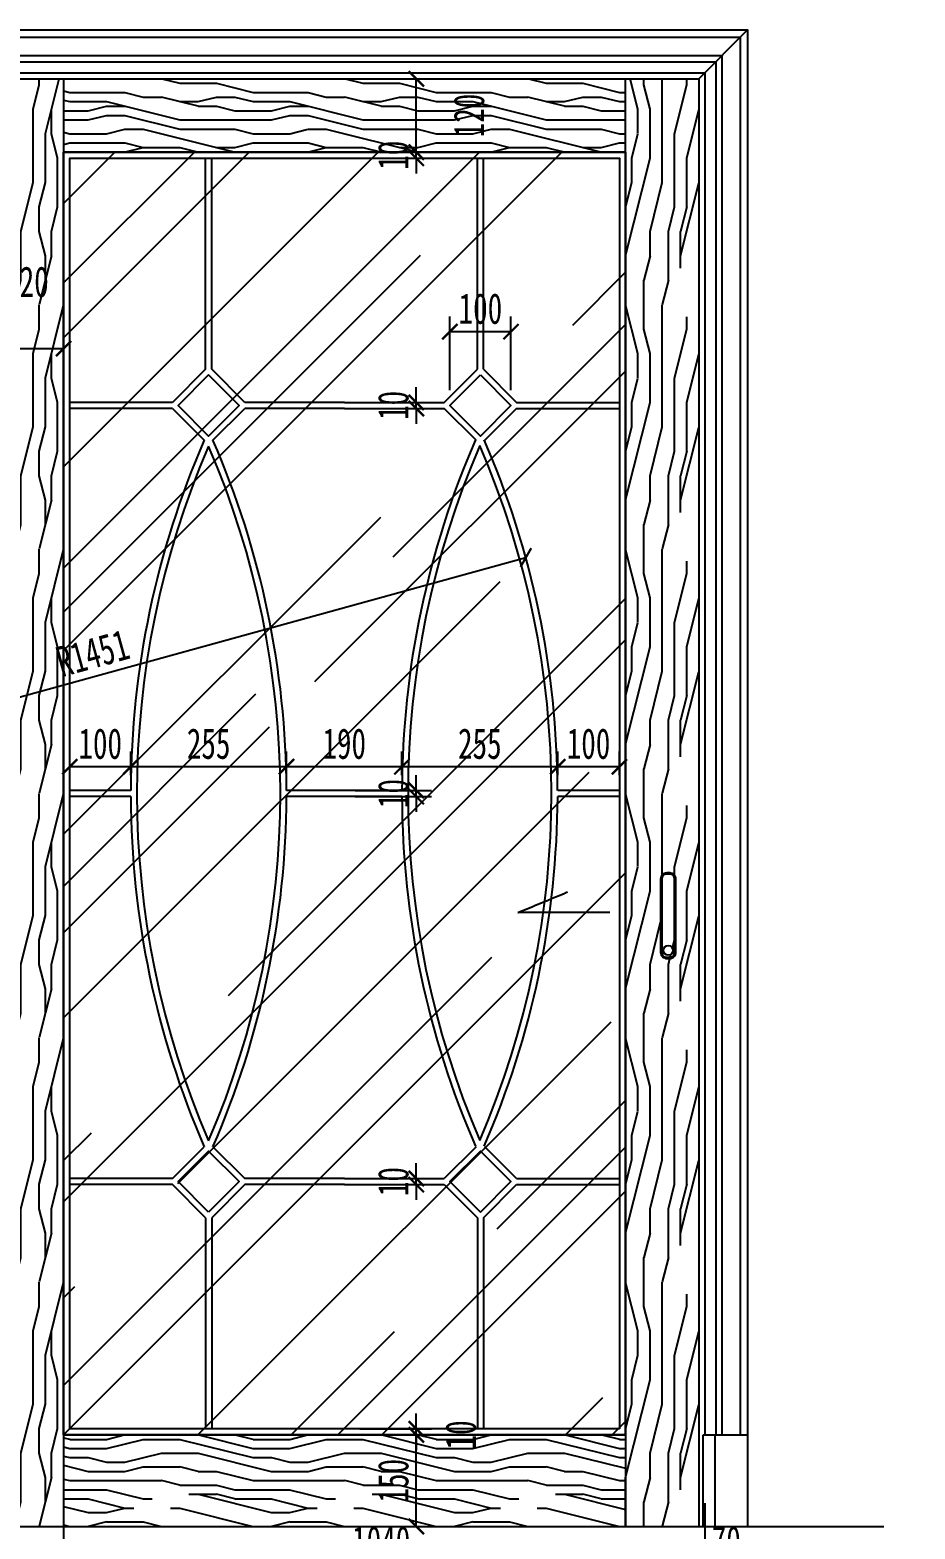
# Model space of a CAD drawing. Header units: millimetres. Extents: x 51249 to 2766742, y -599687 to -1280.
# Drawn here: x 71261 to 72710, y -122018 to -119564 of the extents above; entities that cross this region are included whole.
import ezdxf

# ---------------------------------------------------------------- set-up
doc = ezdxf.new("R2010")
doc.units = ezdxf.units.MM
doc.header["$LTSCALE"] = 10
doc.header["$PDMODE"] = 3
doc.linetypes.add('ACAD_ISO02W100', pattern=[15, 12, -3])
for name, color, linetype in [('A-DOOR', 4, 'Continuous'), ('BZ1', 7, 'Continuous'), ('D-Detail(节点图层)', 134, 'Continuous'), ('D-造型细线', 146, 'Continuous'), ('E-立面造型线', 3, 'Continuous'), ('E-顶面轮廓线', 4, 'Continuous'), ('W-尺寸', 5, 'Continuous')]:
    doc.layers.add(name, color=color, linetype=linetype)
doc.styles.add('DIM', font='SimSun.ttf', dxfattribs={"width": 0.7})
doc.dimstyles.new('25', dxfattribs={"dimscale": 25, "dimtxt": 2, "dimasz": 1, "dimexe": 1, "dimexo": 1, "dimgap": 0.5, "dimtad": 1, "dimdec": 0, "dimzin": 0, "dimdsep": 46, "dimtxsty": 'DIM', "dimblk": 'ARCHTICK', "dimcen": 0, "dimclrd": 5, "dimclre": 5, "dimclrt": 35, "dimadec": 0, "dimazin": 0, "dimtfac": 0.5, "dimtdec": 0, "dimtix": 1, "dimtmove": 2, "dimatfit": 2, "dimldrblk": 'A', "dimfxl": 0, "dimtolj": 1, "dimtzin": 0, "dimlwd": -1, "dimlwe": -1, "dimarcsym": 0})

# ---------------------------------------------------------------- blocks, each defined once
blk = doc.blocks.new('SDFDGGH')
at = {"layer": 'D-造型细线', "color": 44, "ltscale": 0.15}
for p, q in [((155627.1, -117140.3, 0), (155627.1, -116794.8, 0)), ((155637.1, -117140.3, 0), (155637.1, -116794.8, 0)), ((156072.1, -117140.3, 0), (156072.1, -116794.8, 0)), ((156082.1, -117140.3, 0), (156082.1, -116794.8, 0)), ((155572.9, -117194.5, 0), (155404.6, -117194.5, 0)), ((155572.9, -117204.5, 0), (155404.6, -117204.5, 0)), ((155854.6, -117194.5, 0), (155691.2, -117194.5, 0)), ((155854.6, -117204.5, 0), (155691.2, -117204.5, 0)), ((155854.6, -117194.5, 0), (156017.9, -117194.5, 0)), ((155854.6, -117204.5, 0), (156017.9, -117204.5, 0)), ((156136.2, -117194.5, 0), (156304.6, -117194.5, 0)), ((156136.2, -117204.5, 0), (156304.6, -117204.5, 0)), ((155504.6, -117829.8, 0), (155404.6, -117829.8, 0)), ((155504.6, -117839.8, 0), (155404.6, -117839.8, 0)), ((155948.6, -117829.8, 0), (155759.5, -117829.8, 0)), ((155948.6, -117839.8, 0), (155759.5, -117839.8, 0)), ((156304.6, -117829.8, 0), (156203.6, -117829.8, 0)), ((156304.6, -117839.8, 0), (156203.6, -117839.8, 0)), ((155572.9, -118465.1, 0), (155404.6, -118465.1, 0)), ((155572.9, -118475.1, 0), (155404.6, -118475.1, 0)), ((155854.6, -118465.1, 0), (155691.2, -118465.1, 0)), ((155854.6, -118475.1, 0), (155691.2, -118475.1, 0)), ((155854.6, -118465.1, 0), (156017.9, -118465.1, 0)), ((155854.6, -118475.1, 0), (156017.9, -118475.1, 0)), ((156136.2, -118465.1, 0), (156304.6, -118465.1, 0)), ((156136.2, -118475.1, 0), (156304.6, -118475.1, 0)), ((155627.1, -118529.3, 0), (155627.1, -118872.3, 0)), ((155637.1, -118529.3, 0), (155637.1, -118874.8, 0)), ((156072.1, -118529.3, 0), (156072.1, -118874.8, 0)), ((156082.1, -118529.3, 0), (156082.1, -118874.8, 0))]:
    blk.add_line(p, q, dxfattribs=at)
at = {"layer": 'D-造型细线', "color": 44, "ltscale": 0.15, "elevation": 0}
for points in [[(155627.1, -117140.3), (155572.9, -117194.5)], [(155632.1, -117149.5), (155582.1, -117199.5), (155632.1, -117249.5), (155682.1, -117199.5), (155632.1, -117149.5)], [(155691.2, -117194.5), (155637.1, -117140.3)], [(156017.9, -117194.5), (156072.1, -117140.3)], [(156077.1, -117149.5), (156127.1, -117199.5), (156077.1, -117249.5), (156027.1, -117199.5), (156077.1, -117149.5)], [(156082.1, -117140.3), (156136.2, -117194.5)], [(155572.9, -117204.5), (155624.9, -117256.5)], [(155639.2, -117256.5), (155691.2, -117204.5)], [(156069.9, -117256.5), (156017.9, -117204.5)], [(156136.2, -117204.5), (156084.2, -117256.5)], [(155572.9, -118465.1), (155624.9, -118413.1)], [(155632.1, -118520.1), (155582.1, -118470.1), (155632.1, -118420.1), (155682.1, -118470.1), (155632.1, -118520.1)], [(155639.2, -118413.1), (155691.2, -118465.1)], [(156069.9, -118413.1), (156017.9, -118465.1)], [(156077.1, -118520.1), (156127.1, -118470.1), (156077.1, -118420.1), (156027.1, -118470.1), (156077.1, -118520.1)], [(156136.2, -118465.1), (156084.2, -118413.1)], [(155627.1, -118529.3), (155572.9, -118475.1)], [(155691.2, -118475.1), (155637.1, -118529.3)], [(156017.9, -118475.1), (156072.1, -118529.3)], [(156082.1, -118529.3), (156136.2, -118475.1)]]:
    blk.add_lwpolyline(points, dxfattribs=at)
at = {"layer": 'D-造型细线', "color": 44, "ltscale": 0.15}
for centre, radius, start, end in [((156954.6, -117834.9, 0), 1450.1, 156.4901, 179.7973), ((154309.5, -117834.9, 0), 1450.1, 0.2027, 23.5099), ((157399.2, -117834.1, 0), 1450.6, 156.4947, 179.8312), ((154752.9, -117834.1, 0), 1450.6, 0.1688, 23.5053), ((156950.3, -117834.8, 0), 1435.7, 156.6587, 203.3413), ((154313.8, -117834.8, 0), 1435.7, 336.6587, 23.3413), ((157394.3, -117833.8, 0), 1435.7, 156.6587, 203.3413), ((154757.8, -117833.8, 0), 1435.7, 336.6587, 23.3413), ((156954.6, -117834.7, 0), 1450.1, 180.2027, 203.5099), ((154309.5, -117834.7, 0), 1450.1, 336.4901, 359.7973), ((157398.1, -117833.8, 0), 1449.5, 180.2366, 203.5145), ((154754.1, -117833.8, 0), 1449.5, 336.4855, 359.7634)]:
    blk.add_arc(centre, radius, start, end, dxfattribs=at)
at = {"layer": 'E-立面造型线', "color": 44, "elevation": 0}
for points in [[(156314.6, -118884.8), (155394.6, -118884.8), (155394.6, -116784.8), (156314.6, -116784.8)], [(156304.6, -118874.8), (155404.6, -118874.8), (155404.6, -116794.8), (156304.6, -116794.8)]]:
    blk.add_lwpolyline(points, close=True, dxfattribs=at)
blk = doc.blocks.new('_ArchTick')
at = {"color": 0, "linetype": 'ByBlock', "const_width": 0.15}
blk.add_lwpolyline([(-0.5, -0.5), (0.5, 0.5)], dxfattribs=at)
blk = doc.blocks.new('*D744')
at = {"layer": 'Defpoints', "color": 0, "ltscale": 0.15}
for p in [(71736, -121863.9), (71893.2, -121863.9), (71736, -122013.9)]:
    blk.add_point(p, dxfattribs=at)
at = {"layer": 'W-尺寸', "color": 5, "ltscale": 0.15}
for p, q in [((71793.2, -121863.9), (71918.2, -121863.9)), ((71893.2, -122013.9), (71893.2, -121863.9)), ((71793.2, -122013.9), (71918.2, -122013.9))]:
    blk.add_line(p, q, dxfattribs=at)
at = {"layer": 'W-尺寸', "color": 5, "ltscale": 0.15, "xscale": 25, "yscale": 25, "zscale": 25}
for p, rotation in [((71893.2, -121863.9), 90), ((71893.2, -122013.9), 270)]:
    blk.add_blockref('_ArchTick', p, dxfattribs=dict(at, rotation=rotation))
at = {"layer": 'W-尺寸', "color": 35, "ltscale": 0.15, "insert": (71855.7, -121938.9), "char_height": 50, "attachment_point": 5, "rotation": 90, "style": 'DIM'}
blk.add_mtext('\\A1;150', dxfattribs=at)
blk = doc.blocks.new('A')
for p, q in [((-1.435, 1.148), (-1.09, 1.437)), ((-1.435, 1.148), (-0.369, 0)), ((-1.09, 1.437), (0, 0)), ((-0.369, 0), (-2.127, 0)), ((-1.435, -1.148), (-0.369, 0)), ((-1.09, -1.437), (0, 0)), ((-1.435, -1.148), (-1.09, -1.437))]:
    blk.add_line(p, q)
for points in [[(-1.435, 1.148), (-1.09, 1.437), (-0.369, 0), (0, 0)], [(-1.435, -1.148), (-1.09, -1.437), (-0.369, 0), (0, 0)]]:
    blk.add_solid(points)
blk = doc.blocks.new('*D745')
at = {"layer": 'Defpoints', "color": 0, "ltscale": 0.15}
for p in [(71736, -121863.9), (71775.7, -121853.9), (71893.2, -121853.9)]:
    blk.add_point(p, dxfattribs=at)
at = {"layer": 'W-尺寸', "color": 5, "ltscale": 0.15}
for p, q in [((71893.2, -121853.9), (71893.2, -121828.9)), ((71793.2, -121863.9), (71918.2, -121863.9)), ((71800.7, -121853.9), (71918.2, -121853.9)), ((71893.2, -121863.9), (71893.2, -121853.9)), ((71893.2, -121863.9), (71893.2, -121888.9))]:
    blk.add_line(p, q, dxfattribs=at)
at = {"layer": 'W-尺寸', "color": 5, "ltscale": 0.15, "xscale": 25, "yscale": 25, "zscale": 25}
for p, rotation in [((71893.2, -121853.9), 270), ((71893.2, -121863.9), 90)]:
    blk.add_blockref('_ArchTick', p, dxfattribs=dict(at, rotation=rotation))
at = {"layer": 'W-尺寸', "color": 35, "ltscale": 0.15, "insert": (71966.2, -121863.9), "char_height": 50, "attachment_point": 5, "rotation": 90, "style": 'DIM'}
blk.add_mtext('\\A1;10', dxfattribs=at)
blk = doc.blocks.new('*D746')
at = {"layer": 'Defpoints', "color": 0, "ltscale": 0.15}
for p in [(71718.8, -121454.2), (71723.2, -121444.2), (71893.2, -121444.2)]:
    blk.add_point(p, dxfattribs=at)
at = {"layer": 'W-尺寸', "color": 5, "ltscale": 0.15}
for p, q in [((71893.2, -121444.2), (71893.2, -121419.2)), ((71793.2, -121444.2), (71918.2, -121444.2)), ((71793.2, -121454.2), (71918.2, -121454.2)), ((71893.2, -121454.2), (71893.2, -121444.2)), ((71893.2, -121454.2), (71893.2, -121479.2))]:
    blk.add_line(p, q, dxfattribs=at)
at = {"layer": 'W-尺寸', "color": 5, "ltscale": 0.15, "xscale": 25, "yscale": 25, "zscale": 25}
for p, rotation in [((71893.2, -121444.2), 270), ((71893.2, -121454.2), 90)]:
    blk.add_blockref('_ArchTick', p, dxfattribs=dict(at, rotation=rotation))
at = {"layer": 'W-尺寸', "color": 35, "ltscale": 0.15, "insert": (71855.7, -121449.2), "char_height": 50, "attachment_point": 5, "rotation": 90, "style": 'DIM'}
blk.add_mtext('\\A1;10', dxfattribs=at)
blk = doc.blocks.new('*D747')
at = {"layer": 'Defpoints', "color": 0, "ltscale": 0.15}
for p in [(71726.4, -120808.9), (71893.2, -120808.9), (71740.5, -120818.9)]:
    blk.add_point(p, dxfattribs=at)
at = {"layer": 'W-尺寸', "color": 5, "ltscale": 0.15}
for p, q in [((71893.2, -120808.9), (71893.2, -120783.9)), ((71793.2, -120808.9), (71918.2, -120808.9)), ((71893.2, -120818.9), (71893.2, -120808.9)), ((71793.2, -120818.9), (71918.2, -120818.9)), ((71893.2, -120818.9), (71893.2, -120843.9))]:
    blk.add_line(p, q, dxfattribs=at)
at = {"layer": 'W-尺寸', "color": 5, "ltscale": 0.15, "xscale": 25, "yscale": 25, "zscale": 25}
for p, rotation in [((71893.2, -120808.9), 270), ((71893.2, -120818.9), 90)]:
    blk.add_blockref('_ArchTick', p, dxfattribs=dict(at, rotation=rotation))
at = {"layer": 'W-尺寸', "color": 35, "ltscale": 0.15, "insert": (71855.7, -120813.9), "char_height": 50, "attachment_point": 5, "rotation": 90, "style": 'DIM'}
blk.add_mtext('\\A1;10', dxfattribs=at)
blk = doc.blocks.new('*D748')
at = {"layer": 'Defpoints', "color": 0, "ltscale": 0.15}
for p in [(71775.7, -120173.5), (71893.2, -120173.5), (71775.7, -120183.5)]:
    blk.add_point(p, dxfattribs=at)
at = {"layer": 'W-尺寸', "color": 5, "ltscale": 0.15}
for p, q in [((71893.2, -120173.5), (71893.2, -120148.5)), ((71800.7, -120173.5), (71918.2, -120173.5)), ((71893.2, -120183.5), (71893.2, -120173.5)), ((71800.7, -120183.5), (71918.2, -120183.5)), ((71893.2, -120183.5), (71893.2, -120208.5))]:
    blk.add_line(p, q, dxfattribs=at)
at = {"layer": 'W-尺寸', "color": 5, "ltscale": 0.15, "xscale": 25, "yscale": 25, "zscale": 25}
for p, rotation in [((71893.2, -120173.5), 270), ((71893.2, -120183.5), 90)]:
    blk.add_blockref('_ArchTick', p, dxfattribs=dict(at, rotation=rotation))
at = {"layer": 'W-尺寸', "color": 35, "ltscale": 0.15, "insert": (71855.7, -120178.5), "char_height": 50, "attachment_point": 5, "rotation": 90, "style": 'DIM'}
blk.add_mtext('\\A1;10', dxfattribs=at)
blk = doc.blocks.new('*D749')
at = {"layer": 'Defpoints', "color": 0, "ltscale": 0.15}
for p in [(71775.7, -119763.9), (71775.7, -119773.9), (71893.2, -119763.9)]:
    blk.add_point(p, dxfattribs=at)
at = {"layer": 'W-尺寸', "color": 5, "ltscale": 0.15}
for p, q in [((71893.2, -119763.9), (71893.2, -119738.9)), ((71800.7, -119763.9), (71918.2, -119763.9)), ((71800.7, -119773.9), (71918.2, -119773.9)), ((71893.2, -119773.9), (71893.2, -119763.9)), ((71893.2, -119773.9), (71893.2, -119798.9))]:
    blk.add_line(p, q, dxfattribs=at)
at = {"layer": 'W-尺寸', "color": 5, "ltscale": 0.15, "xscale": 25, "yscale": 25, "zscale": 25}
for p, rotation in [((71893.2, -119763.9), 270), ((71893.2, -119773.9), 90)]:
    blk.add_blockref('_ArchTick', p, dxfattribs=dict(at, rotation=rotation))
at = {"layer": 'W-尺寸', "color": 35, "ltscale": 0.15, "insert": (71855.7, -119768.9), "char_height": 50, "attachment_point": 5, "rotation": 90, "style": 'DIM'}
blk.add_mtext('\\A1;10', dxfattribs=at)
blk = doc.blocks.new('*D750')
at = {"layer": 'Defpoints', "color": 0, "ltscale": 0.15}
for p in [(71781.6, -119643.9), (71893.2, -119643.9), (71771, -119763.9)]:
    blk.add_point(p, dxfattribs=at)
at = {"layer": 'W-尺寸', "color": 5, "ltscale": 0.15}
for p, q in [((71806.6, -119643.9), (71918.2, -119643.9)), ((71893.2, -119763.9), (71893.2, -119643.9)), ((71796, -119763.9), (71918.2, -119763.9))]:
    blk.add_line(p, q, dxfattribs=at)
at = {"layer": 'W-尺寸', "color": 5, "ltscale": 0.15, "xscale": 25, "yscale": 25, "zscale": 25}
for p, rotation in [((71893.2, -119643.9), 90), ((71893.2, -119763.9), 270)]:
    blk.add_blockref('_ArchTick', p, dxfattribs=dict(at, rotation=rotation))
at = {"layer": 'W-尺寸', "color": 35, "ltscale": 0.15, "insert": (71979.7, -119703.9), "char_height": 50, "attachment_point": 5, "rotation": 90, "style": 'DIM'}
blk.add_mtext('\\A1;120', dxfattribs=at)
blk = doc.blocks.new('*D751')
at = {"layer": 'Defpoints', "color": 0, "ltscale": 0.15}
for p in [(71948.2, -120057.8), (71948.2, -120178.5), (72048.2, -120178.5)]:
    blk.add_point(p, dxfattribs=at)
at = {"layer": 'W-尺寸', "color": 5, "ltscale": 0.15}
for p, q in [((71948.2, -120153.5), (71948.2, -120032.8)), ((72048.2, -120153.5), (72048.2, -120032.8)), ((72048.2, -120057.8), (71948.2, -120057.8))]:
    blk.add_line(p, q, dxfattribs=at)
at = {"layer": 'W-尺寸', "color": 5, "ltscale": 0.15, "xscale": 25, "yscale": 25, "zscale": 25, "rotation": 180}
blk.add_blockref('_ArchTick', (71948.2, -120057.8), dxfattribs=at)
at = {"layer": 'W-尺寸', "color": 5, "ltscale": 0.15, "xscale": 25, "yscale": 25, "zscale": 25}
blk.add_blockref('_ArchTick', (72048.2, -120057.8), dxfattribs=at)
at = {"layer": 'W-尺寸', "color": 35, "ltscale": 0.15, "insert": (71998.2, -120020.3), "char_height": 50, "attachment_point": 5, "style": 'DIM'}
blk.add_mtext('\\A1;100', dxfattribs=at)
blk = doc.blocks.new('*D752')
at = {"layer": 'Defpoints', "color": 0, "ltscale": 0.15}
for p in [(72072.6, -120427.6), (70674.1, -120813.1)]:
    blk.add_point(p, dxfattribs=at)
at = {"layer": 'W-尺寸', "color": 5, "ltscale": 0.15}
blk.add_line((70674.1, -120813.1), (72072.6, -120427.6), dxfattribs=at)
at = {"layer": 'W-尺寸', "color": 5, "ltscale": 0.15, "xscale": 25, "yscale": 25, "zscale": 25, "rotation": 15.41382419446763}
blk.add_blockref('_ArchTick', (72072.6, -120427.6), dxfattribs=at)
at = {"layer": 'W-尺寸', "color": 35, "ltscale": 0.15, "insert": (71363.3, -120584.2), "char_height": 50, "attachment_point": 5, "rotation": 15.4138, "style": 'DIM'}
blk.add_mtext('\\A1;R1451', dxfattribs=at)
blk = doc.blocks.new('*D753')
at = {"layer": 'Defpoints', "color": 0, "ltscale": 0.15}
for p in [(72124.7, -120770), (72124.7, -120808.9), (72225.7, -120808.9)]:
    blk.add_point(p, dxfattribs=at)
at = {"layer": 'W-尺寸', "color": 5, "ltscale": 0.15}
for p, q in [((72124.7, -120783.9), (72124.7, -120745)), ((72225.7, -120783.9), (72225.7, -120745)), ((72225.7, -120770), (72124.7, -120770))]:
    blk.add_line(p, q, dxfattribs=at)
at = {"layer": 'W-尺寸', "color": 5, "ltscale": 0.15, "xscale": 25, "yscale": 25, "zscale": 25, "rotation": 180}
blk.add_blockref('_ArchTick', (72124.7, -120770), dxfattribs=at)
at = {"layer": 'W-尺寸', "color": 5, "ltscale": 0.15, "xscale": 25, "yscale": 25, "zscale": 25}
blk.add_blockref('_ArchTick', (72225.7, -120770), dxfattribs=at)
at = {"layer": 'W-尺寸', "color": 35, "ltscale": 0.15, "insert": (72175.2, -120732.5), "char_height": 50, "attachment_point": 5, "style": 'DIM'}
blk.add_mtext('\\A1;100', dxfattribs=at)
blk = doc.blocks.new('*D754')
at = {"layer": 'Defpoints', "color": 0, "ltscale": 0.15}
for p in [(71869.7, -120770), (71869.7, -120808.9), (72124.7, -120808.9)]:
    blk.add_point(p, dxfattribs=at)
at = {"layer": 'W-尺寸', "color": 5, "ltscale": 0.15}
for p, q in [((71869.7, -120783.9), (71869.7, -120745)), ((72124.7, -120783.9), (72124.7, -120745)), ((72124.7, -120770), (71869.7, -120770))]:
    blk.add_line(p, q, dxfattribs=at)
at = {"layer": 'W-尺寸', "color": 5, "ltscale": 0.15, "xscale": 25, "yscale": 25, "zscale": 25, "rotation": 180}
blk.add_blockref('_ArchTick', (71869.7, -120770), dxfattribs=at)
at = {"layer": 'W-尺寸', "color": 5, "ltscale": 0.15, "xscale": 25, "yscale": 25, "zscale": 25}
blk.add_blockref('_ArchTick', (72124.7, -120770), dxfattribs=at)
at = {"layer": 'W-尺寸', "color": 35, "ltscale": 0.15, "insert": (71997.2, -120732.5), "char_height": 50, "attachment_point": 5, "style": 'DIM'}
blk.add_mtext('\\A1;255', dxfattribs=at)
blk = doc.blocks.new('*D755')
at = {"layer": 'Defpoints', "color": 0, "ltscale": 0.15}
for p in [(71680.7, -120770), (71680.7, -120808.9), (71869.7, -120808.9)]:
    blk.add_point(p, dxfattribs=at)
at = {"layer": 'W-尺寸', "color": 5, "ltscale": 0.15}
for p, q in [((71680.7, -120783.9), (71680.7, -120745)), ((71869.7, -120783.9), (71869.7, -120745)), ((71869.7, -120770), (71680.7, -120770))]:
    blk.add_line(p, q, dxfattribs=at)
at = {"layer": 'W-尺寸', "color": 5, "ltscale": 0.15, "xscale": 25, "yscale": 25, "zscale": 25, "rotation": 180}
blk.add_blockref('_ArchTick', (71680.7, -120770), dxfattribs=at)
at = {"layer": 'W-尺寸', "color": 5, "ltscale": 0.15, "xscale": 25, "yscale": 25, "zscale": 25}
blk.add_blockref('_ArchTick', (71869.7, -120770), dxfattribs=at)
at = {"layer": 'W-尺寸', "color": 35, "ltscale": 0.15, "insert": (71775.2, -120732.5), "char_height": 50, "attachment_point": 5, "style": 'DIM'}
blk.add_mtext('\\A1;190', dxfattribs=at)
blk = doc.blocks.new('*D756')
at = {"layer": 'Defpoints', "color": 0, "ltscale": 0.15}
for p in [(71425.7, -120770), (71425.7, -120808.9), (71680.7, -120808.9)]:
    blk.add_point(p, dxfattribs=at)
at = {"layer": 'W-尺寸', "color": 5, "ltscale": 0.15}
for p, q in [((71425.7, -120783.9), (71425.7, -120745)), ((71680.7, -120783.9), (71680.7, -120745)), ((71680.7, -120770), (71425.7, -120770))]:
    blk.add_line(p, q, dxfattribs=at)
at = {"layer": 'W-尺寸', "color": 5, "ltscale": 0.15, "xscale": 25, "yscale": 25, "zscale": 25, "rotation": 180}
blk.add_blockref('_ArchTick', (71425.7, -120770), dxfattribs=at)
at = {"layer": 'W-尺寸', "color": 5, "ltscale": 0.15, "xscale": 25, "yscale": 25, "zscale": 25}
blk.add_blockref('_ArchTick', (71680.7, -120770), dxfattribs=at)
at = {"layer": 'W-尺寸', "color": 35, "ltscale": 0.15, "insert": (71553.2, -120732.5), "char_height": 50, "attachment_point": 5, "style": 'DIM'}
blk.add_mtext('\\A1;255', dxfattribs=at)
blk = doc.blocks.new('*D757')
at = {"layer": 'Defpoints', "color": 0, "ltscale": 0.15}
for p in [(71325.7, -120770), (71325.7, -120813.9), (71425.7, -120808.9)]:
    blk.add_point(p, dxfattribs=at)
at = {"layer": 'W-尺寸', "color": 5, "ltscale": 0.15}
for p, q in [((71325.7, -120788.9), (71325.7, -120745)), ((71425.7, -120783.9), (71425.7, -120745)), ((71425.7, -120770), (71325.7, -120770))]:
    blk.add_line(p, q, dxfattribs=at)
at = {"layer": 'W-尺寸', "color": 5, "ltscale": 0.15, "xscale": 25, "yscale": 25, "zscale": 25, "rotation": 180}
blk.add_blockref('_ArchTick', (71325.7, -120770), dxfattribs=at)
at = {"layer": 'W-尺寸', "color": 5, "ltscale": 0.15, "xscale": 25, "yscale": 25, "zscale": 25}
blk.add_blockref('_ArchTick', (71425.7, -120770), dxfattribs=at)
at = {"layer": 'W-尺寸', "color": 35, "ltscale": 0.15, "insert": (71375.7, -120732.5), "char_height": 50, "attachment_point": 5, "style": 'DIM'}
blk.add_mtext('\\A1;100', dxfattribs=at)
blk = doc.blocks.new('*D779')
at = {"layer": 'Defpoints', "color": 0, "ltscale": 0.15}
for p in [(71315.7, -120085.4), (71195.7, -120105.6), (71315.7, -120111.9)]:
    blk.add_point(p, dxfattribs=at)
at = {"layer": 'W-尺寸', "color": 5, "ltscale": 0.15}
for p, q in [((71195.7, -120085.4), (71195.7, -120060.4)), ((71315.7, -120086.9), (71315.7, -120060.4)), ((71195.7, -120085.4), (71315.7, -120085.4))]:
    blk.add_line(p, q, dxfattribs=at)
at = {"layer": 'W-尺寸', "color": 5, "ltscale": 0.15, "xscale": 25, "yscale": 25, "zscale": 25, "rotation": 180}
blk.add_blockref('_ArchTick', (71195.7, -120085.4), dxfattribs=at)
at = {"layer": 'W-尺寸', "color": 5, "ltscale": 0.15, "xscale": 25, "yscale": 25, "zscale": 25}
blk.add_blockref('_ArchTick', (71315.7, -120085.4), dxfattribs=at)
at = {"layer": 'W-尺寸', "color": 35, "ltscale": 0.15, "insert": (71255.7, -119976.3), "char_height": 50, "attachment_point": 5, "style": 'DIM'}
blk.add_mtext('\\A1;120', dxfattribs=at)
blk = doc.blocks.new('*D783')
at = {"layer": 'Defpoints', "color": 0, "ltscale": 0.15}
for p in [(71315.7, -121863.9), (70155.7, -122013.9), (71315.7, -122075.9)]:
    blk.add_point(p, dxfattribs=at)
at = {"layer": 'W-尺寸', "color": 5, "ltscale": 0.15}
for p, q in [((71315.7, -121975.9), (71315.7, -122100.9)), ((70155.7, -122038.9), (70155.7, -122100.9)), ((70155.7, -122075.9), (71315.7, -122075.9))]:
    blk.add_line(p, q, dxfattribs=at)
at = {"layer": 'W-尺寸', "color": 5, "ltscale": 0.15, "xscale": 25, "yscale": 25, "zscale": 25, "rotation": 180}
blk.add_blockref('_ArchTick', (70155.7, -122075.9), dxfattribs=at)
at = {"layer": 'W-尺寸', "color": 5, "ltscale": 0.15, "xscale": 25, "yscale": 25, "zscale": 25}
blk.add_blockref('_ArchTick', (71315.7, -122075.9), dxfattribs=at)
at = {"layer": 'W-尺寸', "color": 35, "ltscale": 0.15, "insert": (70735.7, -122038.4), "char_height": 50, "attachment_point": 5, "style": 'DIM'}
blk.add_mtext('\\A1;1160', dxfattribs=at)
blk = doc.blocks.new('*D784')
at = {"layer": 'Defpoints', "color": 0, "ltscale": 0.15}
for p in [(71315.7, -121863.9), (72355.7, -122013.9), (72355.7, -122075.9)]:
    blk.add_point(p, dxfattribs=at)
at = {"layer": 'W-尺寸', "color": 5, "ltscale": 0.15}
for p, q in [((71315.7, -121975.9), (71315.7, -122100.9)), ((72355.7, -122038.9), (72355.7, -122100.9)), ((71315.7, -122075.9), (72355.7, -122075.9))]:
    blk.add_line(p, q, dxfattribs=at)
at = {"layer": 'W-尺寸', "color": 5, "ltscale": 0.15, "xscale": 25, "yscale": 25, "zscale": 25, "rotation": 180}
blk.add_blockref('_ArchTick', (71315.7, -122075.9), dxfattribs=at)
at = {"layer": 'W-尺寸', "color": 5, "ltscale": 0.15, "xscale": 25, "yscale": 25, "zscale": 25}
blk.add_blockref('_ArchTick', (72355.7, -122075.9), dxfattribs=at)
at = {"layer": 'W-尺寸', "color": 35, "ltscale": 0.15, "insert": (71835.7, -122038.4), "char_height": 50, "attachment_point": 5, "style": 'DIM'}
blk.add_mtext('\\A1;1040', dxfattribs=at)
blk = doc.blocks.new('*D785')
at = {"layer": 'Defpoints', "color": 0, "ltscale": 0.15}
for p in [(72365.7, -121863.9), (72355.7, -122013.9), (72365.7, -122075.9)]:
    blk.add_point(p, dxfattribs=at)
at = {"layer": 'W-尺寸', "color": 5, "ltscale": 0.15}
for p, q in [((72365.7, -121975.9), (72365.7, -122100.9)), ((72355.7, -122038.9), (72355.7, -122100.9)), ((72355.7, -122075.9), (72330.7, -122075.9)), ((72355.7, -122075.9), (72365.7, -122075.9)), ((72365.7, -122075.9), (72390.7, -122075.9))]:
    blk.add_line(p, q, dxfattribs=at)
at = {"layer": 'W-尺寸', "color": 5, "ltscale": 0.15, "xscale": 25, "yscale": 25, "zscale": 25}
blk.add_blockref('_ArchTick', (72355.7, -122075.9), dxfattribs=at)
at = {"layer": 'W-尺寸', "color": 5, "ltscale": 0.15, "xscale": 25, "yscale": 25, "zscale": 25, "rotation": 180}
blk.add_blockref('_ArchTick', (72365.7, -122075.9), dxfattribs=at)
at = {"layer": 'W-尺寸', "color": 35, "ltscale": 0.15, "insert": (72360.7, -122097.1), "char_height": 50, "attachment_point": 5, "style": 'DIM'}
blk.add_mtext('\\A1;10', dxfattribs=at)
blk = doc.blocks.new('*D786')
at = {"layer": 'Defpoints', "color": 0, "ltscale": 0.15}
for p in [(72365.7, -121863.9), (72435.7, -122013.9), (72435.7, -122075.9)]:
    blk.add_point(p, dxfattribs=at)
at = {"layer": 'W-尺寸', "color": 5, "ltscale": 0.15}
for p, q in [((72365.7, -121975.9), (72365.7, -122100.9)), ((72435.7, -122038.9), (72435.7, -122100.9)), ((72365.7, -122075.9), (72435.7, -122075.9))]:
    blk.add_line(p, q, dxfattribs=at)
at = {"layer": 'W-尺寸', "color": 5, "ltscale": 0.15, "xscale": 25, "yscale": 25, "zscale": 25, "rotation": 180}
blk.add_blockref('_ArchTick', (72365.7, -122075.9), dxfattribs=at)
at = {"layer": 'W-尺寸', "color": 5, "ltscale": 0.15, "xscale": 25, "yscale": 25, "zscale": 25}
blk.add_blockref('_ArchTick', (72435.7, -122075.9), dxfattribs=at)
at = {"layer": 'W-尺寸', "color": 35, "ltscale": 0.15, "insert": (72400.7, -122038.4), "char_height": 50, "attachment_point": 5, "style": 'DIM'}
blk.add_mtext('\\A1;70', dxfattribs=at)
blk = doc.blocks.new('*D1063')
at = {"layer": 'D-Detail(节点图层)', "color": 5, "ltscale": 0.15}
for p, q in [((2766617, -121582.1), (2766742, -121582.1)), ((2766717, -121582.1), (2766717, -599673.1)), ((2766698.3, -599673.1), (2766742, -599673.1))]:
    blk.add_line(p, q, dxfattribs=at)
at = {"layer": 'Defpoints', "color": 0, "ltscale": 0.15}
for p in [(55453.8, -121582.1), (2766673.3, -599673.1), (2766717, -599673.1)]:
    blk.add_point(p, dxfattribs=at)
at = {"layer": 'D-Detail(节点图层)', "color": 5, "ltscale": 0.15, "xscale": 25, "yscale": 25, "zscale": 25}
for p, rotation in [((2766717, -121582.1), 90), ((2766717, -599673.1), 270)]:
    blk.add_blockref('_ArchTick', p, dxfattribs=dict(at, rotation=rotation))
at = {"layer": 'D-Detail(节点图层)', "color": 35, "ltscale": 0.15, "insert": (2766679.5, -360627.6), "char_height": 50, "attachment_point": 5, "rotation": 90, "style": 'DIM'}
blk.add_mtext('\\A1;478091', dxfattribs=at)

msp = doc.modelspace()

# ---------------------------------------------------------------- hatches: boundary and pattern name
at = {"layer": 'BZ1', "ltscale": 0.15}
h = msp.add_hatch(dxfattribs=at)
h.set_pattern_fill('木纹面5', color=250, scale=300, style=0, pattern_type=2)
h.set_pattern_definition([(0, (70275.7, -122013.87), (0, 300), [60, -90, 30, -120]), (0, (70485.7, -122006.37), (0, 300), [60, -240]), (0, (70455.7, -121991.37), (0, 300), [30, -270]), (0, (70290.7, -121983.87), (0, 300), [15, -210, 15, -60]), (0, (70395.7, -121968.87), (0, 300), [60, -90, 15, -135]), (0, (70320.7, -121961.37), (0, 300), [45, -255]), (0, (70395.7, -121953.87), (0, 300), [90, -210]), (0, (70305.7, -121946.37), (0, 300), [60, -240]), (0, (70425.7, -121938.87), (0, 300), [150, -150]), (0, (70335.7, -121923.87), (0, 300), [30, -90, 60, -120]), (0, (70545.7, -121916.37), (0, 300), [60, -240]), (0, (70485.7, -121908.87), (0, 300), [30, -270]), (0, (70425.7, -121901.37), (0, 300), [30, -270]), (0, (70275.7, -121893.87), (0, 300), [60, -240]), (0, (70425.7, -121886.37), (0, 300), [60, -240]), (0, (70425.7, -121871.37), (0, 300), [60, -60, 60, -120]), (0, (70365.7, -121856.37), (0, 300), [30, -150, 60, -60]), (0, (70425.7, -121848.87), (0, 300), [90, -210]), (0, (70425.7, -121833.87), (0, 300), [60, -240]), (0, (70305.7, -121826.37), (0, 300), [90, -120, 30, -60]), (0, (70305.7, -121811.37), (0, 300), [150, -150]), (0, (70485.7, -121803.87), (0, 300), [30, -270]), (0, (70395.7, -121796.37), (0, 300), [60, -240]), (0, (70335.7, -121788.87), (0, 300), [30, -120, 30, -120]), (0, (70305.7, -121781.37), (0, 300), [30, -90, 60, -120]), (0, (70365.7, -121773.87), (0, 300), [30, -150, 30, -90]), (0, (70425.7, -121766.37), (0, 300), [90, -210]), (0, (70305.7, -121751.37), (0, 300), [60, -240]), (0, (70455.7, -121743.87), (0, 300), [30, -270]), (0, (70515.7, -121736.37), (0, 300), [30, -270]), (14.0362, (70485.7, -121991.37), (300, -1e-08), [30.9, -1206.032]), (14.0362, (70515.7, -121923.87), (300, -1e-08), [30.9, -1206.032]), (14.0362, (70485.7, -121743.87), (300, -1e-08), [30.9, -1206.032]), (14.0362, (70395.7, -121856.37), (300, -1e-08), [30.9, -1206.032]), (14.0362, (70455.7, -121811.37), (300, -1e-08), [30.9, -1206.032]), (14.0362, (70485.7, -121833.87), (300, -1e-08), [30.9, -1206.032]), (14.0362, (70335.7, -121781.37), (300, -1e-08), [30.9, -1206.032]), (14.0362, (70455.7, -121796.37), (300, -1e-08), [30.9, -1206.032]), (14.0362, (70515.7, -121908.87), (300, -1e-08), [61.8, -1175.132]), (14.0362, (70485.7, -121886.37), (300, -1e-08), [61.8, -1175.132]), (14.0362, (70485.7, -121871.37), (300, -1e-08), [61.8, -1175.132]), (165.9638, (70395.7, -121968.87), (-300, -1e-08), [30.9, -61.8, 30.9, -1113.332]), (165.9638, (70335.7, -121923.87), (-300, -1e-08), [30.9, -1206.032]), (165.9638, (70335.7, -121788.87), (-300, -1e-08), [61.8, -1175.132]), (194.0362, (70485.7, -122006.37), (-300, 1e-08), [30.9, -1206.032]), (345.9638, (70545.7, -122006.37), (300, 1e-08), [30.9, -1206.032]), (345.9638, (70455.7, -121901.37), (300, 1e-08), [30.9, -1206.032]), (345.9638, (70515.7, -121848.87), (300, 1e-08), [30.9, -1206.032]), (345.9638, (70395.7, -121826.37), (300, 1e-08), [30.9, -1206.032]), (345.9638, (70365.7, -121788.87), (300, 1e-08), [30.9, -1206.032]), (345.9638, (70395.7, -121773.87), (300, 1e-08), [30.9, -1206.032]), (345.9638, (70395.7, -121826.37), (300, 1e-08), [30.9, -1206.032]), (345.9638, (70485.7, -121781.37), (300, 1e-08), [123.6, -1113.332]), (345.9638, (70305.7, -121983.87), (300, 1e-08), [123.6, -1113.332]), (345.9638, (70335.7, -121961.37), (300, 1e-08), [123.6, -1113.332]), (345.9638, (70365.7, -121946.37), (300, 1e-08), [30.9, -61.8, 61.8, -1082.432]), (345.9638, (70365.7, -121923.87), (300, 1e-08), [61.8, -61.8, 61.8, -1051.532]), (345.9638, (70335.7, -121893.87), (300, 1e-08), [123.6, -1113.332]), (345.9638, (70305.7, -121871.37), (300, 1e-08), [123.6, -1113.332]), (345.9638, (70305.7, -121856.37), (300, 1e-08), [123.6, -1113.332]), (345.9638, (70515.7, -121766.37), (300, 1e-08), [30.9, -1206.032]), (345.9638, (70545.7, -121736.37), (300, 6e-05), [61.8, -1175.132]), (345.9638, (70365.7, -121751.37), (300, 6e-05), [61.8, -1175.132]), (345.9638, (70335.7, -122013.87), (300, 5e-06), [123.6, -1113.332]), (345.9638, (70515.7, -121803.87), (300, 5e-06), [92.7, -1144.232]), (345.9638, (70545.7, -121826.37), (300, 5e-06), [185.4, -1051.532])])
h.paths.add_polyline_path([(71195.7, -119643.9), (70275.7, -119643.9), (70275.7, -119763.9), (71195.7, -119763.9)])
h.paths.add_polyline_path([(72235.7, -119643.9), (71315.7, -119643.9), (71315.7, -119763.9), (72235.7, -119763.9)])
h.paths.add_polyline_path([(72235.7, -121863.9), (71315.7, -121863.9), (71315.7, -122013.9), (72235.7, -122013.9)])
h.paths.add_polyline_path([(71195.7, -121863.9), (70275.7, -121863.9), (70275.7, -122013.9), (71195.7, -122013.9)])
h = msp.add_hatch(dxfattribs=at)
h.set_pattern_fill('木纹面5', color=250, scale=400, angle=90, style=0, pattern_type=2)
h.set_pattern_definition([(90, (71195.7, -122013.87), (-400, 2e-14), [80, -120, 40, -160]), (90, (71185.7, -121733.87), (-400, 2e-14), [80, -320]), (90, (71165.7, -121773.87), (-400, 2e-14), [40, -360]), (90, (71155.7, -121993.87), (-400, 2e-14), [20, -280, 20, -80]), (90, (71135.7, -121853.87), (-400, 2e-14), [80, -120, 20, -180]), (90, (71125.7, -121953.87), (-400, 2e-14), [60, -340]), (90, (71115.7, -121853.87), (-400, 2e-14), [120, -280]), (90, (71105.7, -121973.87), (-400, 2e-14), [80, -320]), (90, (71095.7, -121813.87), (-400, 2e-14), [200, -200]), (90, (71075.7, -121933.87), (-400, 2e-14), [40, -120, 80, -160]), (90, (71065.7, -121653.87), (-400, 2e-14), [80, -320]), (90, (71055.7, -121733.87), (-400, 2e-14), [40, -360]), (90, (71045.7, -121813.87), (-400, 2e-14), [40, -360]), (90, (71035.7, -122013.87), (-400, 2e-14), [80, -320]), (90, (71025.7, -121813.87), (-400, 2e-14), [80, -320]), (90, (71005.7, -121813.87), (-400, 2e-14), [80, -80, 80, -160]), (90, (70985.7, -121893.87), (-400, 2e-14), [40, -200, 80, -80]), (90, (70975.7, -121813.87), (-400, 2e-14), [120, -280]), (90, (70955.7, -121813.87), (-400, 2e-14), [80, -320]), (90, (70945.7, -121973.87), (-400, 2e-14), [120, -160, 40, -80]), (90, (70925.7, -121973.87), (-400, 2e-14), [200, -200]), (90, (70915.7, -121733.87), (-400, 2e-14), [40, -360]), (90, (70905.7, -121853.87), (-400, 2e-14), [80, -320]), (90, (70895.7, -121933.87), (-400, 2e-14), [40, -160, 40, -160]), (90, (70885.7, -121973.87), (-400, 2e-14), [40, -120, 80, -160]), (90, (70875.7, -121893.87), (-400, 2e-14), [40, -200, 40, -120]), (90, (70865.7, -121813.87), (-400, 2e-14), [120, -280]), (90, (70845.7, -121973.87), (-400, 2e-14), [80, -320]), (90, (70835.7, -121773.87), (-400, 2e-14), [40, -360]), (90, (70825.7, -121693.87), (-400, 2e-14), [40, -360]), (104.0362, (71165.7, -121733.87), (1e-08, 400), [41.2, -1608.042]), (104.0362, (71075.7, -121693.87), (1e-08, 400), [41.2, -1608.042]), (104.0362, (70835.7, -121733.87), (1e-08, 400), [41.2, -1608.042]), (104.0362, (70985.7, -121853.87), (1e-08, 400), [41.2, -1608.042]), (104.0362, (70925.7, -121773.87), (1e-08, 400), [41.2, -1608.042]), (104.0362, (70955.7, -121733.87), (1e-08, 400), [41.2, -1608.042]), (104.0362, (70885.7, -121933.87), (1e-08, 400), [41.2, -1608.042]), (104.0362, (70905.7, -121773.87), (1e-08, 400), [41.2, -1608.042]), (104.0362, (71055.7, -121693.87), (1e-08, 400), [82.4, -1566.842]), (104.0362, (71025.7, -121733.87), (1e-08, 400), [82.4, -1566.842]), (104.0362, (71005.7, -121733.87), (1e-08, 400), [82.4, -1566.842]), (255.9638, (71135.7, -121853.87), (1e-08, -400), [41.2, -82.4, 41.2, -1484.442]), (255.9638, (71075.7, -121933.87), (1e-08, -400), [41.2, -1608.042]), (255.9638, (70895.7, -121933.87), (1e-08, -400), [82.4, -1566.842]), (284.0362, (71185.7, -121733.87), (-1e-08, -400), [41.2, -1608.042]), (75.9638, (71185.7, -121653.87), (-1e-08, 400), [41.2, -1608.042]), (75.9638, (71045.7, -121773.87), (-1e-08, 400), [41.2, -1608.042]), (75.9638, (70975.7, -121693.87), (-1e-08, 400), [41.2, -1608.042]), (75.9638, (70945.7, -121853.87), (-1e-08, 400), [41.2, -1608.042]), (75.9638, (70895.7, -121893.87), (-1e-08, 400), [41.2, -1608.042]), (75.9638, (70875.7, -121853.87), (-1e-08, 400), [41.2, -1608.042]), (75.9638, (70945.7, -121853.87), (-1e-08, 400), [41.2, -1608.042]), (75.9638, (70885.7, -121733.87), (-1e-08, 400), [164.8, -1484.442]), (75.9638, (71155.7, -121973.87), (-1e-08, 400), [164.8, -1484.442]), (75.9638, (71125.7, -121933.87), (-1e-08, 400), [164.8, -1484.442]), (75.9638, (71105.7, -121893.87), (-1e-08, 400), [41.2, -82.4, 82.4, -1443.242]), (75.9638, (71075.7, -121893.87), (-1e-08, 400), [82.4, -82.4, 82.4, -1402.042]), (75.9638, (71035.7, -121933.87), (-1e-08, 400), [164.8, -1484.442]), (75.9638, (71005.7, -121973.87), (-1e-08, 400), [164.8, -1484.442]), (75.9638, (70985.7, -121973.87), (-1e-08, 400), [164.8, -1484.442]), (75.9638, (70865.7, -121693.87), (-1e-08, 400), [41.2, -1608.042]), (75.9638, (70825.7, -121653.87), (-8e-05, 400), [82.4, -1566.842]), (75.9638, (70845.7, -121893.87), (-8e-05, 400), [82.4, -1566.842]), (75.9638, (71195.7, -121933.87), (-7e-06, 400), [164.8, -1484.442]), (75.9638, (70915.7, -121693.87), (-7e-06, 400), [123.6, -1525.642]), (75.9638, (70945.7, -121653.87), (-7e-06, 400), [247.2, -1402.042])])
h.paths.add_polyline_path([(71315.7, -119643.9), (71195.7, -119643.9), (71195.7, -119763.9), (71195.7, -121863.9), (71195.7, -122013.9), (71315.7, -122013.9)])
h.paths.add_polyline_path([(72355.7, -119643.9), (72235.7, -119643.9), (72235.7, -119763.9), (72235.7, -121863.9), (72235.7, -122013.9), (72355.7, -122013.9)])
h.paths.add_polyline_path([(72303.2, -120943.9), (72308.2, -120943.9, -0.414214), (72318.2, -120953.9), (72318.2, -121073.9, -0.414214), (72308.2, -121083.9), (72303.2, -121083.9, -0.414214), (72293.2, -121073.9), (72293.2, -120953.9, -0.414214)], flags=16)
h.paths.add_polyline_path([(72303.2, -120945.9), (72308.2, -120945.9, -0.414214), (72316.2, -120953.9), (72316.2, -121073.9, -0.414214), (72308.2, -121081.9), (72303.2, -121081.9, -0.414214), (72295.2, -121073.9), (72295.2, -120953.9, -0.414214)], flags=0)
h.paths.add_polyline_path([(72313.5, -121070.6, -1), (72297.9, -121070.6, -1)], flags=0)
h = msp.add_hatch(dxfattribs=at)
h.set_pattern_fill('AR-RROOF', color=250, scale=250, angle=45, style=0)
h.set_pattern_definition([(45, (71315.7, -121863.87), (269.408, 718.42), [4762.5, -635, 1587.5, -317.5]), (45, (71502.04, -121453.03), (-523.1, 74.09), [952.5, -104.78, 1905, -238.12]), (45, (71237.12, -121560.79), (1017.014, 1317.853), [2540, -444.5, 1270, -317.5])])
h.paths.add_polyline_path([(71315.7, -119763.9), (72235.7, -119763.9), (72235.7, -121863.9), (71315.7, -121863.9)])

# ---------------------------------------------------------------- linework, layer by layer
at = {"color": 8, "ltscale": 0.15}
msp.add_line((72382.7, -122013.9), (72382.7, -121863.9), dxfattribs=at)
at = {"layer": 'A-DOOR', "color": 44, "linetype": 'ACAD_ISO02W100', "ltscale": 0.01}
msp.add_lwpolyline([(72210.2, -121008.9), (72210.2, -121008.9), (72059.3, -121008.9), (72140.7, -120975.1)], dxfattribs=at)
at = {"layer": 'BZ1', "color": 250, "ltscale": 0.15}
for p, q in [((72235.7, -119763.9), (72235.7, -119643.9)), ((72235.7, -121863.9), (72235.7, -122013.9)), ((70155.7, -122013.9), (71315.7, -122013.9)), ((71315.7, -122013.9), (72355.7, -122013.9))]:
    msp.add_line(p, q, dxfattribs=at)
at = {"layer": 'E-立面造型线', "color": 251}
for p, q in [((72355.7, -119643.9), (72435.7, -119563.9)), ((72355.7, -119643.9, 0), (72435.7, -119563.9, 0))]:
    msp.add_line(p, q, dxfattribs=at)
at = {"layer": 'E-立面造型线', "ltscale": 0.15}
for p, q in [((70145.7, -119633.9), (72365.7, -119633.9)), ((71315.7, -119643.9), (71315.7, -122013.9)), ((72362.7, -121863.9), (72435.7, -121863.9)), ((72362.7, -122013.9), (72362.7, -121863.9)), ((72365.7, -121863.9), (72435.7, -121863.9))]:
    msp.add_line(p, q, dxfattribs=at)
for points in [[(70075.7, -122013.9), (70075.7, -119563.9), (72435.7, -119563.9), (72435.7, -122013.9)], [(70145.7, -121863.9), (70145.7, -119633.9), (72365.7, -119633.9), (72365.7, -121863.9)]]:
    msp.add_lwpolyline(points, dxfattribs=at)
at = {"layer": 'E-立面造型线', "color": 251}
for points in [[(70087.7, -121863.9), (70087.7, -119575.9), (72423.7, -119575.9), (72423.7, -121863.9)], [(70117.7, -121863.9), (70117.7, -119605.9), (72393.7, -119605.9), (72393.7, -121863.9)], [(70127.7, -121863.9), (70127.7, -119615.9), (72383.7, -119615.9), (72383.7, -121863.9)]]:
    msp.add_lwpolyline(points, dxfattribs=at)
at = {"layer": 'E-立面造型线', "color": 44}
msp.add_lwpolyline([(70155.7, -122013.9), (70155.7, -119643.9), (72355.7, -119643.9), (72355.7, -122013.9)], dxfattribs=at)
msp.add_lwpolyline([(71315.7, -121863.9), (72235.7, -121863.9), (72235.7, -119763.9), (71315.7, -119763.9)], close=True, dxfattribs=at)
msp.add_lwpolyline([(72303.2, -121083.9), (72308.2, -121083.9, 0.414214), (72318.2, -121073.9), (72318.2, -120953.9, 0.414214), (72308.2, -120943.9), (72303.2, -120943.9, 0.414214), (72293.2, -120953.9), (72293.2, -121073.9, 0.414214)], format="xyb", close=True, dxfattribs=at)
at = {"layer": 'E-立面造型线', "color": 251}
msp.add_lwpolyline([(72303.2, -121081.9), (72308.2, -121081.9, 0.414214), (72316.2, -121073.9), (72316.2, -120953.9, 0.414214), (72308.2, -120945.9), (72303.2, -120945.9, 0.414214), (72295.2, -120953.9), (72295.2, -121073.9, 0.414214)], format="xyb", close=True, dxfattribs=at)
msp.add_circle((72305.7, -121070.6), 7.77, dxfattribs=at)
at = {"layer": 'E-顶面轮廓线'}
msp.add_line((69968.4, -122013.9), (72658.5, -122013.9), dxfattribs=at)

# ---------------------------------------------------------------- block references
at = {"layer": 'BZ1'}
msp.add_blockref('SDFDGGH', (-84078.9, -2979.1, 0), dxfattribs=at)

# ---------------------------------------------------------------- dimensions: what is measured, and where the dimension line sits
at = {"layer": 'D-Detail(节点图层)', "color": 251, "ltscale": 0.15}
dim = msp.add_linear_dim(base=(2766717, -599673.1), p1=(55453.8, -121582.1), p2=(2766673.3, -599673.1), angle=90, dimstyle='25', dxfattribs=at)
dim.commit()
dim.dimension.update_dxf_attribs({"geometry": '*D1063', "text_midpoint": (2766679.5, -360627.6)})
at = {"layer": 'W-尺寸', "color": 1, "ltscale": 0.15}
for base, p1, p2, picture, middle in [((71893.2, -119643.9), (71771, -119763.9), (71781.6, -119643.9), '*D750', (71979.7, -119703.9)), ((71893.2, -121853.9), (71736, -121863.9), (71775.7, -121853.9), '*D745', (71966.2, -121863.9))]:
    dim = msp.add_linear_dim(base=base, p1=p1, p2=p2, angle=90, dimstyle='25', dxfattribs=at)
    dim.commit()
    dim.dimension.update_dxf_attribs({"geometry": picture, "text_midpoint": middle, "dimtype": 160})
for base, p1, p2, picture, middle in [((71893.2, -119763.9), (71775.7, -119773.9), (71775.7, -119763.9), '*D749', (71855.7, -119768.9)), ((71893.2, -120173.5), (71775.7, -120183.5), (71775.7, -120173.5), '*D748', (71855.7, -120178.5)), ((71893.2, -120808.9), (71740.5, -120818.9), (71726.4, -120808.9), '*D747', (71855.7, -120813.9)), ((71893.2, -121444.2), (71718.8, -121454.2), (71723.2, -121444.2), '*D746', (71855.7, -121449.2)), ((71893.2, -121863.9), (71736, -122013.9), (71736, -121863.9), '*D744', (71855.7, -121938.9))]:
    dim = msp.add_linear_dim(base=base, p1=p1, p2=p2, angle=90, dimstyle='25', dxfattribs=at)
    dim.commit()
    dim.dimension.update_dxf_attribs({"geometry": picture, "text_midpoint": middle})
for base, p1, p2, picture, middle in [((71315.7, -120085.4), (71195.7, -120105.6), (71315.7, -120111.9), '*D779', (71255.7, -119976.3)), ((72365.7, -122075.9), (72355.7, -122013.9), (72365.7, -121863.9), '*D785', (72360.7, -122097.1))]:
    dim = msp.add_linear_dim(base=base, p1=p1, p2=p2, dimstyle='25', dxfattribs=at)
    dim.commit()
    dim.dimension.update_dxf_attribs({"geometry": picture, "text_midpoint": middle, "dimtype": 160})
for base, p1, p2, picture, middle in [((71948.2, -120057.8), (72048.2, -120178.5), (71948.2, -120178.5), '*D751', (71998.2, -120020.3)), ((71325.7, -120770), (71425.7, -120808.9), (71325.7, -120813.9), '*D757', (71375.7, -120732.5)), ((71425.7, -120770), (71680.7, -120808.9), (71425.7, -120808.9), '*D756', (71553.2, -120732.5)), ((71869.7, -120770), (72124.7, -120808.9), (71869.7, -120808.9), '*D754', (71997.2, -120732.5)), ((71315.7, -122075.9), (70155.7, -122013.9), (71315.7, -121863.9), '*D783', (70735.7, -122038.4)), ((72355.7, -122075.9), (71315.7, -121863.9), (72355.7, -122013.9), '*D784', (71835.7, -122038.4)), ((72435.7, -122075.9), (72365.7, -121863.9), (72435.7, -122013.9), '*D786', (72400.7, -122038.4))]:
    dim = msp.add_linear_dim(base=base, p1=p1, p2=p2, dimstyle='25', dxfattribs=at)
    dim.commit()
    dim.dimension.update_dxf_attribs({"geometry": picture, "text_midpoint": middle})
dim = msp.add_radius_dim(center=(70674.1, -120813.1), mpoint=(72072.6, -120427.6), dimstyle='25', dxfattribs=at)
dim.commit()
dim.dimension.update_dxf_attribs({"geometry": '*D752', "text_midpoint": (71363.3, -120584.2)})
for base, p1, p2, text, picture, middle in [((71680.7, -120770), (71869.7, -120808.9), (71680.7, -120808.9), '190', '*D755', (71775.2, -120732.5)), ((72124.7, -120770), (72225.7, -120808.9), (72124.7, -120808.9), '100', '*D753', (72175.2, -120732.5))]:
    dim = msp.add_linear_dim(base=base, p1=p1, p2=p2, text=text, dimstyle='25', dxfattribs=at)
    dim.commit()
    dim.dimension.update_dxf_attribs({"geometry": picture, "text_midpoint": middle})

doc.saveas('drawing.dxf')
